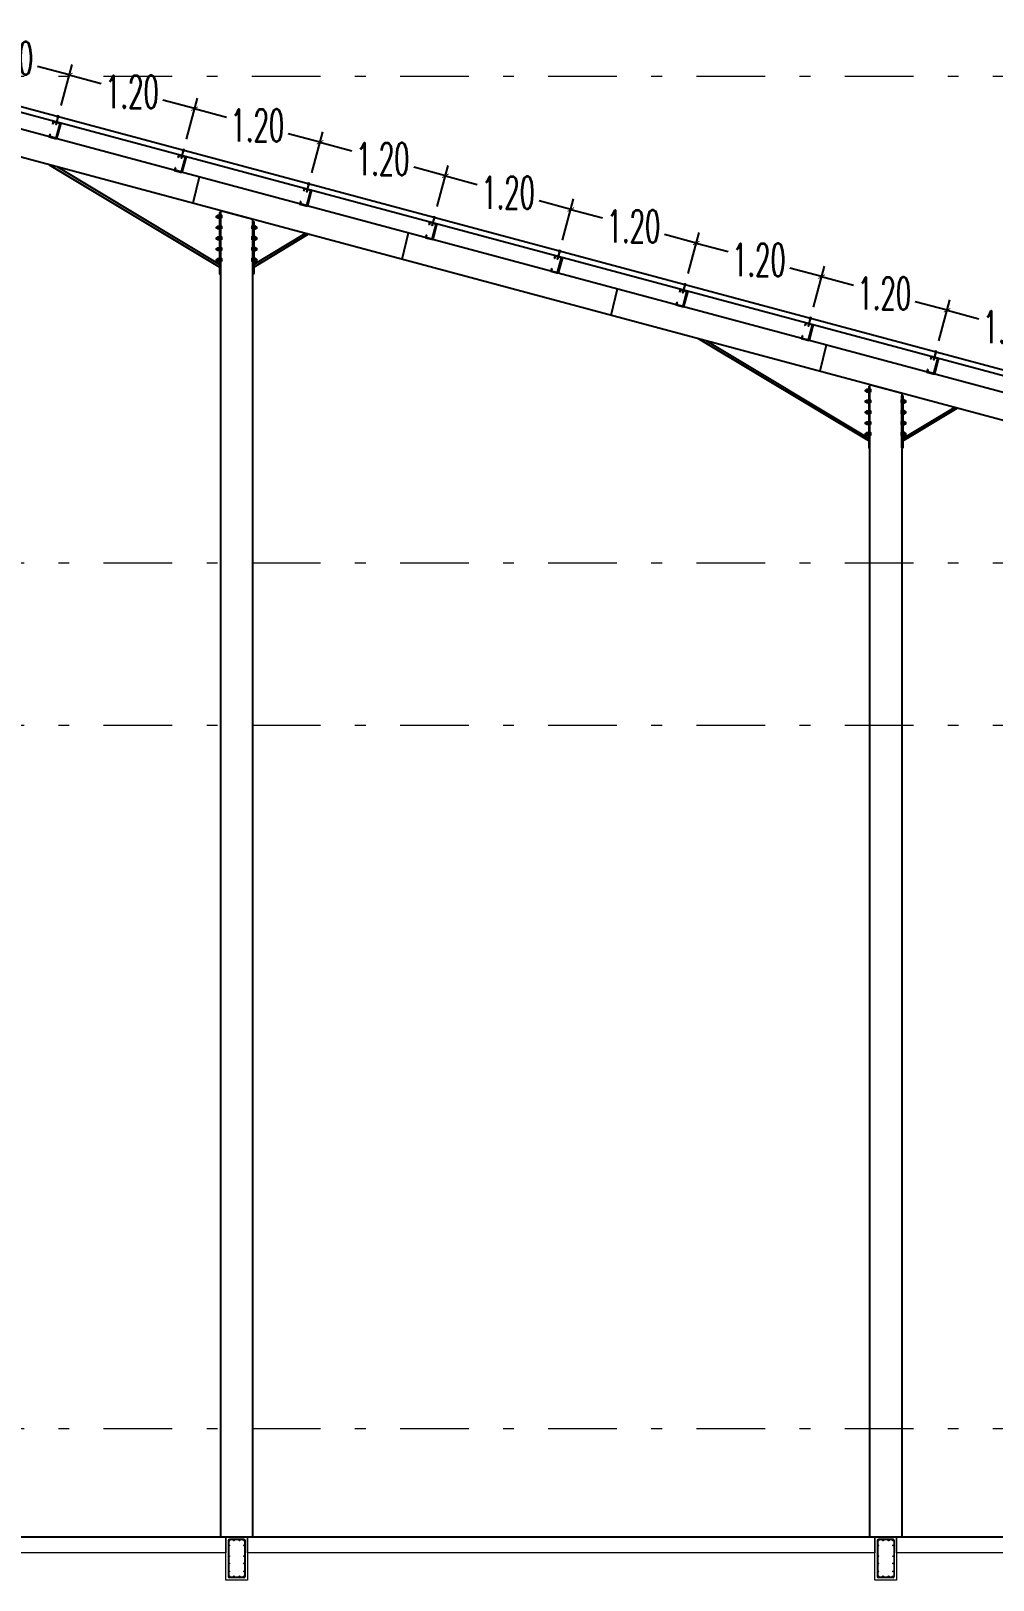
# Model space of a CAD drawing. Header units: millimetres. Extents: x 2175 to 3376, y 1504 to 1740.
# Drawn here: x 2909.33 to 2918.22, y 1529.49 to 1543.81 of the extents above; entities that cross this region are included whole.
import ezdxf

# ---------------------------------------------------------------- set-up
doc = ezdxf.new("R2010")
doc.units = ezdxf.units.MM
doc.linetypes.add('DASHDOT2', pattern=[12.7, 6.35, -3.175, 0, -3.175])
doc.linetypes.add('DASHED', pattern=[19.05, 12.7, -6.35])
doc.layers.add('Garis Dim', color=131, linetype='DASHED', lineweight=9)
doc.layers.add('TANGGA', color=223, linetype='Continuous', lineweight=9)
for name, color, linetype in [('GR', 7, 'Continuous'), ('KOP TEKS', 1, 'Continuous'), ('SUNGAI', 150, 'Continuous'), ('TEXT', 7, 'Continuous')]:
    doc.layers.add(name, color=color, linetype=linetype)
doc.styles.add('-DIM2', font='simplex.shx', dxfattribs={"width": 0.55})
doc.dimstyles.new('DIMENSI POTONGAN', dxfattribs={"dimtxt": 0.3, "dimasz": 0.05, "dimexe": 0.1, "dimexo": 0.1, "dimgap": 0.05, "dimtad": 0, "dimtih": 1, "dimtoh": 1, "dimrnd": 0.0025, "dimzin": 0, "dimdsep": 46, "dimtxsty": '-DIM2', "dimblk": 'ARCHTICK', "dimcen": 0.1, "dimclrd": 1, "dimclre": 1, "dimclrt": 2, "dimadec": 0, "dimazin": 0, "dimtfac": 1, "dimtofl": 0, "dimtmove": 0, "dimatfit": 3, "dimldrblk": 'ARCHTICK', "dimfxl": 0.18, "dimtolj": 1, "dimtzin": 0, "dimarcsym": 0})

# ---------------------------------------------------------------- blocks, each defined once
blk = doc.blocks.new('_ArchTick')
at = {"color": 0, "linetype": 'ByBlock', "const_width": 0.15}
blk.add_lwpolyline([(-0.5, -0.5), (0.5, 0.5)], dxfattribs=at)
blk = doc.blocks.new('*D734')
at = {"layer": 'Defpoints', "color": 0, "transparency": 16777216}
for p in [(2909.684, 1543.403), (2908.423, 1543.334), (2909.582, 1543.023)]:
    blk.add_point(p, dxfattribs=at)
at = {"layer": 'TANGGA', "color": 1, "lineweight": -2, "transparency": 16777216}
for p, q in [((2908.449, 1543.43), (2908.551, 1543.81)), ((2908.525, 1543.713), (2908.819, 1543.634)), ((2909.684, 1543.403), (2909.39, 1543.481)), ((2909.608, 1543.12), (2909.71, 1543.499))]:
    blk.add_line(p, q, dxfattribs=at)
at = {"layer": 'TANGGA', "color": 1, "lineweight": -2, "transparency": 16777216, "xscale": 0.05, "yscale": 0.05, "zscale": 0.05}
for p, rotation in [((2908.525, 1543.713), 164.9999999999756), ((2909.684, 1543.403), 344.9999999999756)]:
    blk.add_blockref('_ArchTick', p, dxfattribs=dict(at, rotation=rotation))
at = {"layer": 'TANGGA', "color": 2, "transparency": 16777216, "insert": (2909.105, 1543.558), "char_height": 0.3, "attachment_point": 5, "style": '-DIM2'}
blk.add_mtext('\\A1;1.20', dxfattribs=at)
blk = doc.blocks.new('*D735')
at = {"layer": 'Defpoints', "color": 0, "transparency": 16777216}
for p in [(2909.582, 1543.023), (2910.843, 1543.092), (2910.742, 1542.712)]:
    blk.add_point(p, dxfattribs=at)
at = {"layer": 'TANGGA', "color": 1, "lineweight": -2, "transparency": 16777216}
for p, q in [((2909.608, 1543.12), (2909.71, 1543.499)), ((2909.684, 1543.403), (2909.978, 1543.324)), ((2910.843, 1543.092), (2910.549, 1543.171)), ((2910.767, 1542.809), (2910.869, 1543.189))]:
    blk.add_line(p, q, dxfattribs=at)
at = {"layer": 'TANGGA', "color": 1, "lineweight": -2, "transparency": 16777216, "xscale": 0.05, "yscale": 0.05, "zscale": 0.05}
for p, rotation in [((2909.684, 1543.403), 164.9999999999965), ((2910.843, 1543.092), 344.9999999999965)]:
    blk.add_blockref('_ArchTick', p, dxfattribs=dict(at, rotation=rotation))
at = {"layer": 'TANGGA', "color": 2, "transparency": 16777216, "insert": (2910.264, 1543.247), "char_height": 0.3, "attachment_point": 5, "style": '-DIM2'}
blk.add_mtext('\\A1;1.20', dxfattribs=at)
blk = doc.blocks.new('*D736')
at = {"layer": 'Defpoints', "color": 0, "transparency": 16777216}
for p in [(2910.742, 1542.712), (2912.002, 1542.781), (2911.901, 1542.402)]:
    blk.add_point(p, dxfattribs=at)
at = {"layer": 'TANGGA', "color": 1, "lineweight": -2, "transparency": 16777216}
for p, q in [((2910.767, 1542.809), (2910.869, 1543.189)), ((2910.843, 1543.092), (2911.137, 1543.013)), ((2912.002, 1542.781), (2911.709, 1542.86)), ((2911.927, 1542.498), (2912.028, 1542.878))]:
    blk.add_line(p, q, dxfattribs=at)
at = {"layer": 'TANGGA', "color": 1, "lineweight": -2, "transparency": 16777216, "xscale": 0.05, "yscale": 0.05, "zscale": 0.05}
for p, rotation in [((2910.843, 1543.092), 164.9999999999965), ((2912.002, 1542.781), 344.9999999999965)]:
    blk.add_blockref('_ArchTick', p, dxfattribs=dict(at, rotation=rotation))
at = {"layer": 'TANGGA', "color": 2, "transparency": 16777216, "insert": (2911.423, 1542.937), "char_height": 0.3, "attachment_point": 5, "style": '-DIM2'}
blk.add_mtext('\\A1;1.20', dxfattribs=at)
blk = doc.blocks.new('*D737')
at = {"layer": 'Defpoints', "color": 0, "transparency": 16777216}
for p in [(2911.901, 1542.402), (2913.161, 1542.471), (2913.06, 1542.091)]:
    blk.add_point(p, dxfattribs=at)
at = {"layer": 'TANGGA', "color": 1, "lineweight": -2, "transparency": 16777216}
for p, q in [((2911.927, 1542.498), (2912.028, 1542.878)), ((2912.002, 1542.781), (2912.296, 1542.703)), ((2913.161, 1542.471), (2912.868, 1542.55)), ((2913.086, 1542.188), (2913.187, 1542.567))]:
    blk.add_line(p, q, dxfattribs=at)
at = {"layer": 'TANGGA', "color": 1, "lineweight": -2, "transparency": 16777216, "xscale": 0.05, "yscale": 0.05, "zscale": 0.05}
for p, rotation in [((2912.002, 1542.781), 164.9999999999756), ((2913.161, 1542.471), 344.9999999999756)]:
    blk.add_blockref('_ArchTick', p, dxfattribs=dict(at, rotation=rotation))
at = {"layer": 'TANGGA', "color": 2, "transparency": 16777216, "insert": (2912.582, 1542.626), "char_height": 0.3, "attachment_point": 5, "style": '-DIM2'}
blk.add_mtext('\\A1;1.20', dxfattribs=at)
blk = doc.blocks.new('*D738')
at = {"layer": 'Defpoints', "color": 0, "transparency": 16777216}
for p in [(2914.321, 1542.16), (2913.06, 1542.091), (2914.219, 1541.781)]:
    blk.add_point(p, dxfattribs=at)
at = {"layer": 'TANGGA', "color": 1, "lineweight": -2, "transparency": 16777216}
for p, q in [((2913.086, 1542.188), (2913.187, 1542.567)), ((2913.161, 1542.471), (2913.455, 1542.392)), ((2914.245, 1541.877), (2914.346, 1542.257)), ((2914.321, 1542.16), (2914.027, 1542.239))]:
    blk.add_line(p, q, dxfattribs=at)
at = {"layer": 'TANGGA', "color": 1, "lineweight": -2, "transparency": 16777216, "xscale": 0.05, "yscale": 0.05, "zscale": 0.05}
for p, rotation in [((2913.161, 1542.471), 164.9999999999965), ((2914.321, 1542.16), 344.9999999999965)]:
    blk.add_blockref('_ArchTick', p, dxfattribs=dict(at, rotation=rotation))
at = {"layer": 'TANGGA', "color": 2, "transparency": 16777216, "insert": (2913.741, 1542.316), "char_height": 0.3, "attachment_point": 5, "style": '-DIM2'}
blk.add_mtext('\\A1;1.20', dxfattribs=at)
blk = doc.blocks.new('*D739')
at = {"layer": 'Defpoints', "color": 0, "transparency": 16777216}
for p in [(2915.48, 1541.85), (2914.219, 1541.781), (2915.378, 1541.47)]:
    blk.add_point(p, dxfattribs=at)
at = {"layer": 'TANGGA', "color": 1, "lineweight": -2, "transparency": 16777216}
for p, q in [((2914.245, 1541.877), (2914.346, 1542.257)), ((2914.321, 1542.16), (2914.614, 1542.082)), ((2915.48, 1541.85), (2915.186, 1541.928)), ((2915.404, 1541.567), (2915.506, 1541.946))]:
    blk.add_line(p, q, dxfattribs=at)
at = {"layer": 'TANGGA', "color": 1, "lineweight": -2, "transparency": 16777216, "xscale": 0.05, "yscale": 0.05, "zscale": 0.05}
for p, rotation in [((2914.321, 1542.16), 164.9999999999965), ((2915.48, 1541.85), 344.9999999999965)]:
    blk.add_blockref('_ArchTick', p, dxfattribs=dict(at, rotation=rotation))
at = {"layer": 'TANGGA', "color": 2, "transparency": 16777216, "insert": (2914.9, 1542.005), "char_height": 0.3, "attachment_point": 5, "style": '-DIM2'}
blk.add_mtext('\\A1;1.20', dxfattribs=at)
blk = doc.blocks.new('*D740')
at = {"layer": 'Defpoints', "color": 0, "transparency": 16777216}
for p in [(2916.639, 1541.539), (2915.378, 1541.47), (2916.537, 1541.16)]:
    blk.add_point(p, dxfattribs=at)
at = {"layer": 'TANGGA', "color": 1, "lineweight": -2, "transparency": 16777216}
for p, q in [((2915.404, 1541.567), (2915.506, 1541.946)), ((2915.48, 1541.85), (2915.774, 1541.771)), ((2916.639, 1541.539), (2916.345, 1541.618)), ((2916.563, 1541.256), (2916.665, 1541.636))]:
    blk.add_line(p, q, dxfattribs=at)
at = {"layer": 'TANGGA', "color": 1, "lineweight": -2, "transparency": 16777216, "xscale": 0.05, "yscale": 0.05, "zscale": 0.05}
for p, rotation in [((2915.48, 1541.85), 164.9999999999965), ((2916.639, 1541.539), 344.9999999999965)]:
    blk.add_blockref('_ArchTick', p, dxfattribs=dict(at, rotation=rotation))
at = {"layer": 'TANGGA', "color": 2, "transparency": 16777216, "insert": (2916.059, 1541.694), "char_height": 0.3, "attachment_point": 5, "style": '-DIM2'}
blk.add_mtext('\\A1;1.20', dxfattribs=at)
blk = doc.blocks.new('*D741')
at = {"layer": 'Defpoints', "color": 0, "transparency": 16777216}
for p in [(2916.537, 1541.16), (2917.798, 1541.228), (2917.696, 1540.849)]:
    blk.add_point(p, dxfattribs=at)
at = {"layer": 'TANGGA', "color": 1, "lineweight": -2, "transparency": 16777216}
for p, q in [((2916.563, 1541.256), (2916.665, 1541.636)), ((2916.639, 1541.539), (2916.933, 1541.46)), ((2917.798, 1541.228), (2917.504, 1541.307)), ((2917.722, 1540.946), (2917.824, 1541.325))]:
    blk.add_line(p, q, dxfattribs=at)
at = {"layer": 'TANGGA', "color": 1, "lineweight": -2, "transparency": 16777216, "xscale": 0.05, "yscale": 0.05, "zscale": 0.05}
for p, rotation in [((2916.639, 1541.539), 164.9999999999756), ((2917.798, 1541.228), 344.9999999999756)]:
    blk.add_blockref('_ArchTick', p, dxfattribs=dict(at, rotation=rotation))
at = {"layer": 'TANGGA', "color": 2, "transparency": 16777216, "insert": (2917.218, 1541.384), "char_height": 0.3, "attachment_point": 5, "style": '-DIM2'}
blk.add_mtext('\\A1;1.20', dxfattribs=at)
blk = doc.blocks.new('*D742')
at = {"layer": 'Defpoints', "color": 0, "transparency": 16777216}
for p in [(2917.696, 1540.849), (2918.957, 1540.918), (2918.855, 1540.538)]:
    blk.add_point(p, dxfattribs=at)
at = {"layer": 'TANGGA', "color": 1, "lineweight": -2, "transparency": 16777216}
for p, q in [((2917.722, 1540.946), (2917.824, 1541.325)), ((2917.798, 1541.228), (2918.092, 1541.15)), ((2918.957, 1540.918), (2918.663, 1540.997)), ((2918.881, 1540.635), (2918.983, 1541.015))]:
    blk.add_line(p, q, dxfattribs=at)
at = {"layer": 'TANGGA', "color": 1, "lineweight": -2, "transparency": 16777216, "xscale": 0.05, "yscale": 0.05, "zscale": 0.05}
for p, rotation in [((2917.798, 1541.228), 164.9999999999965), ((2918.957, 1540.918), 344.9999999999965)]:
    blk.add_blockref('_ArchTick', p, dxfattribs=dict(at, rotation=rotation))
at = {"layer": 'TANGGA', "color": 2, "transparency": 16777216, "insert": (2918.377, 1541.073), "char_height": 0.3, "attachment_point": 5, "style": '-DIM2'}
blk.add_mtext('\\A1;1.20', dxfattribs=at)
blk = doc.blocks.new('soof bmi')
at = {"layer": 'Garis Dim', "color": 1, "linetype": 'ByBlock', "lineweight": 9}
for p, q in [((38143.978, 315.053), (38143.777, 315.053)), ((38143.76, 315.036), (38143.76, 314.534)), ((38143.768, 315.036), (38143.768, 314.534)), ((38143.978, 315.044), (38143.777, 315.044)), ((38143.987, 315.036), (38143.987, 314.534)), ((38143.996, 315.036), (38143.996, 314.534)), ((38143.978, 314.525), (38143.777, 314.525)), ((38143.978, 314.517), (38143.777, 314.517))]:
    blk.add_line(p, q, dxfattribs=at)
blk.add_lwpolyline([(38143.728, 315.085), (38144.028, 315.085), (38144.028, 314.485), (38143.728, 314.485)], close=True, dxfattribs=at)
for centre, radius in [((38143.777, 315.036), 0.00853), ((38143.774, 314.965), 0.0064), ((38143.838, 315.036), 0.00853), ((38143.917, 315.036), 0.00853), ((38143.978, 315.036), 0.00853), ((38143.981, 314.965), 0.0064), ((38143.774, 314.815), 0.0064), ((38143.774, 314.715), 0.0064), ((38143.981, 314.815), 0.0064), ((38143.981, 314.715), 0.0064), ((38143.774, 314.605), 0.0064), ((38143.777, 314.534), 0.00853), ((38143.838, 314.534), 0.00853), ((38143.917, 314.534), 0.00853), ((38143.978, 314.534), 0.00853), ((38143.981, 314.605), 0.0064)]:
    blk.add_circle(centre, radius, dxfattribs=at)
for centre, radius, start, end in [((38143.777, 315.036), 0.0171, 90, 180), ((38143.978, 315.036), 0.0171, 0, 90), ((38143.978, 315.036), 0.00853, 0, 90), ((38143.777, 314.534), 0.0171, 180, 270), ((38143.978, 314.534), 0.00853, 270, 0), ((38143.978, 314.534), 0.0171, 270, 0)]:
    blk.add_arc(centre, radius, start, end, dxfattribs=at)

msp = doc.modelspace()

# ---------------------------------------------------------------- linework, layer by layer
for p, q in [((2909.537, 1542.976), (2909.53, 1542.951)), ((2909.539, 1542.971), (2909.533, 1542.95)), ((2909.596, 1542.956), (2909.539, 1542.971)), ((2909.505, 1542.855), (2909.498, 1542.831)), ((2909.508, 1542.854), (2909.502, 1542.833)), ((2909.559, 1542.818), (2909.502, 1542.833)), ((2909.508, 1542.854), (2909.505, 1542.855)), ((2909.533, 1542.95), (2909.53, 1542.951)), ((2909.596, 1542.956), (2909.559, 1542.818)), ((2909.6, 1542.959), (2909.561, 1542.814)), ((2909.606, 1542.958), (2909.567, 1542.813)), ((2909.603, 1542.948), (2909.567, 1542.813)), ((2909.603, 1542.948), (2909.567, 1542.813)), ((2909.603, 1542.948), (2909.567, 1542.813)), ((2909.606, 1542.958), (2909.576, 1542.848)), ((2909.606, 1542.958), (2909.576, 1542.848)), ((2909.606, 1542.958), (2909.576, 1542.848)), ((2909.606, 1542.958), (2909.576, 1542.848)), ((2909.603, 1542.947), (2909.597, 1542.949)), ((2910.664, 1542.544), (2910.657, 1542.521)), ((2910.667, 1542.544), (2910.661, 1542.522)), ((2910.667, 1542.544), (2910.664, 1542.544)), ((2910.696, 1542.665), (2910.689, 1542.64)), ((2910.692, 1542.639), (2910.689, 1542.64)), ((2910.698, 1542.66), (2910.692, 1542.639)), ((2910.755, 1542.645), (2910.698, 1542.66)), ((2910.755, 1542.645), (2910.718, 1542.507)), ((2910.759, 1542.649), (2910.72, 1542.504)), ((2910.765, 1542.647), (2910.726, 1542.502)), ((2910.762, 1542.638), (2910.726, 1542.502)), ((2910.762, 1542.638), (2910.726, 1542.502)), ((2910.762, 1542.638), (2910.726, 1542.502)), ((2910.765, 1542.647), (2910.735, 1542.537)), ((2910.765, 1542.647), (2910.735, 1542.537)), ((2910.765, 1542.647), (2910.735, 1542.537)), ((2910.765, 1542.647), (2910.735, 1542.537)), ((2910.762, 1542.636), (2910.756, 1542.638)), ((2910.718, 1542.507), (2910.661, 1542.522)), ((2910.886, 1542.459), (2910.826, 1542.217)), ((2911.855, 1542.354), (2911.848, 1542.329)), ((2911.851, 1542.329), (2911.848, 1542.329)), ((2911.857, 1542.35), (2911.851, 1542.329)), ((2911.914, 1542.335), (2911.857, 1542.35)), ((2911.914, 1542.335), (2911.877, 1542.197)), ((2911.918, 1542.338), (2911.879, 1542.193)), ((2911.924, 1542.337), (2911.885, 1542.192)), ((2911.921, 1542.327), (2911.885, 1542.192)), ((2911.921, 1542.327), (2911.885, 1542.192)), ((2911.921, 1542.327), (2911.885, 1542.192)), ((2911.924, 1542.337), (2911.894, 1542.227)), ((2911.924, 1542.337), (2911.894, 1542.227)), ((2911.924, 1542.337), (2911.894, 1542.227)), ((2911.924, 1542.337), (2911.894, 1542.227)), ((2911.921, 1542.326), (2911.915, 1542.327)), ((2911.823, 1542.234), (2911.817, 1542.21)), ((2911.826, 1542.233), (2911.82, 1542.212)), ((2911.877, 1542.197), (2911.82, 1542.212)), ((2911.826, 1542.233), (2911.823, 1542.234)), ((2913.014, 1542.044), (2913.008, 1542.019)), ((2913.01, 1542.018), (2913.008, 1542.019)), ((2913.016, 1542.039), (2913.01, 1542.018)), ((2913.073, 1542.024), (2913.016, 1542.039)), ((2913.073, 1542.024), (2913.036, 1541.886)), ((2913.077, 1542.028), (2913.038, 1541.883)), ((2913.083, 1542.026), (2913.044, 1541.881)), ((2913.08, 1542.016), (2913.044, 1541.881)), ((2913.08, 1542.016), (2913.044, 1541.881)), ((2913.08, 1542.016), (2913.044, 1541.881)), ((2913.083, 1542.026), (2913.054, 1541.916)), ((2913.083, 1542.026), (2913.054, 1541.916)), ((2913.083, 1542.026), (2913.054, 1541.916)), ((2913.083, 1542.026), (2913.054, 1541.916)), ((2913.08, 1542.015), (2913.074, 1542.017)), ((2912.818, 1541.942), (2912.757, 1541.699)), ((2912.982, 1541.923), (2912.976, 1541.899)), ((2912.985, 1541.922), (2912.979, 1541.901)), ((2913.036, 1541.886), (2912.979, 1541.901)), ((2912.985, 1541.922), (2912.982, 1541.923)), ((2914.173, 1541.733), (2914.167, 1541.708)), ((2914.17, 1541.707), (2914.167, 1541.708)), ((2914.175, 1541.729), (2914.17, 1541.707)), ((2914.232, 1541.714), (2914.175, 1541.729)), ((2914.232, 1541.714), (2914.195, 1541.576)), ((2914.236, 1541.717), (2914.198, 1541.572)), ((2914.242, 1541.715), (2914.203, 1541.571)), ((2914.239, 1541.706), (2914.203, 1541.57)), ((2914.239, 1541.706), (2914.203, 1541.57)), ((2914.239, 1541.706), (2914.203, 1541.57)), ((2914.242, 1541.715), (2914.213, 1541.605)), ((2914.242, 1541.715), (2914.213, 1541.605)), ((2914.242, 1541.715), (2914.213, 1541.605)), ((2914.242, 1541.715), (2914.213, 1541.605)), ((2914.239, 1541.705), (2914.233, 1541.706)), ((2914.141, 1541.613), (2914.135, 1541.589)), ((2914.144, 1541.612), (2914.138, 1541.591)), ((2914.195, 1541.576), (2914.138, 1541.591)), ((2914.144, 1541.612), (2914.141, 1541.613)), ((2914.75, 1541.424), (2914.689, 1541.181)), ((2915.332, 1541.423), (2915.326, 1541.398)), ((2915.329, 1541.397), (2915.326, 1541.398)), ((2915.334, 1541.418), (2915.329, 1541.397)), ((2915.391, 1541.403), (2915.334, 1541.418)), ((2915.391, 1541.403), (2915.355, 1541.265)), ((2915.395, 1541.406), (2915.357, 1541.261)), ((2915.401, 1541.405), (2915.362, 1541.26)), ((2915.399, 1541.395), (2915.362, 1541.26)), ((2915.399, 1541.395), (2915.362, 1541.26)), ((2915.399, 1541.395), (2915.362, 1541.26)), ((2915.401, 1541.405), (2915.372, 1541.295)), ((2915.401, 1541.405), (2915.372, 1541.295)), ((2915.401, 1541.405), (2915.372, 1541.295)), ((2915.401, 1541.405), (2915.372, 1541.295)), ((2915.398, 1541.394), (2915.393, 1541.396)), ((2915.3, 1541.302), (2915.294, 1541.278)), ((2915.303, 1541.301), (2915.297, 1541.28)), ((2915.355, 1541.265), (2915.297, 1541.28)), ((2915.303, 1541.301), (2915.3, 1541.302)), ((2916.492, 1541.112), (2916.485, 1541.087)), ((2916.493, 1541.108), (2916.488, 1541.086)), ((2916.551, 1541.093), (2916.493, 1541.108)), ((2916.459, 1540.992), (2916.453, 1540.968)), ((2916.462, 1540.991), (2916.457, 1540.969)), ((2916.514, 1540.955), (2916.457, 1540.969)), ((2916.462, 1540.991), (2916.459, 1540.992)), ((2916.488, 1541.086), (2916.485, 1541.087)), ((2916.551, 1541.093), (2916.514, 1540.955)), ((2916.554, 1541.096), (2916.516, 1540.951)), ((2916.56, 1541.094), (2916.522, 1540.949)), ((2916.558, 1541.085), (2916.522, 1540.949)), ((2916.558, 1541.085), (2916.522, 1540.949)), ((2916.558, 1541.085), (2916.522, 1540.949)), ((2916.56, 1541.094), (2916.531, 1540.984)), ((2916.56, 1541.094), (2916.531, 1540.984)), ((2916.56, 1541.094), (2916.531, 1540.984)), ((2916.56, 1541.094), (2916.531, 1540.984)), ((2916.557, 1541.083), (2916.552, 1541.085)), ((2916.682, 1540.906), (2916.621, 1540.664)), ((2917.618, 1540.681), (2917.612, 1540.657)), ((2917.621, 1540.68), (2917.616, 1540.659)), ((2917.621, 1540.68), (2917.618, 1540.681)), ((2917.651, 1540.801), (2917.644, 1540.776)), ((2917.647, 1540.776), (2917.644, 1540.776)), ((2917.653, 1540.797), (2917.647, 1540.776)), ((2917.71, 1540.782), (2917.653, 1540.797)), ((2917.71, 1540.782), (2917.673, 1540.644)), ((2917.714, 1540.785), (2917.675, 1540.64)), ((2917.719, 1540.784), (2917.681, 1540.639)), ((2917.717, 1540.774), (2917.681, 1540.639)), ((2917.717, 1540.774), (2917.681, 1540.639)), ((2917.717, 1540.774), (2917.681, 1540.639)), ((2917.719, 1540.784), (2917.69, 1540.674)), ((2917.719, 1540.784), (2917.69, 1540.674)), ((2917.719, 1540.784), (2917.69, 1540.674)), ((2917.719, 1540.784), (2917.69, 1540.674)), ((2917.717, 1540.773), (2917.711, 1540.774)), ((2917.673, 1540.644), (2917.616, 1540.659))]:
    msp.add_line(p, q)
for points in [[(2909.582, 1543.016), (2909.579, 1543.016), (2909.562, 1542.951), (2909.565, 1542.95)], [(2909.591, 1543.017), (2909.571, 1543.022), (2909.57, 1543.019), (2909.59, 1543.013)], [(2909.587, 1543.022), (2909.577, 1543.024), (2909.576, 1543.021), (2909.587, 1543.018)], [(2910.741, 1542.705), (2910.738, 1542.706), (2910.721, 1542.64), (2910.724, 1542.639)], [(2910.75, 1542.706), (2910.73, 1542.711), (2910.729, 1542.708), (2910.749, 1542.703)], [(2910.747, 1542.711), (2910.737, 1542.714), (2910.736, 1542.71), (2910.746, 1542.707)], [(2911.9, 1542.394), (2911.897, 1542.395), (2911.88, 1542.329), (2911.883, 1542.329)], [(2911.909, 1542.396), (2911.889, 1542.401), (2911.888, 1542.397), (2911.908, 1542.392)], [(2911.906, 1542.401), (2911.896, 1542.403), (2911.895, 1542.399), (2911.905, 1542.397)], [(2913.059, 1542.084), (2913.056, 1542.085), (2913.039, 1542.019), (2913.042, 1542.018)], [(2913.068, 1542.085), (2913.048, 1542.09), (2913.047, 1542.087), (2913.067, 1542.082)], [(2913.065, 1542.09), (2913.055, 1542.093), (2913.054, 1542.089), (2913.064, 1542.086)], [(2914.218, 1541.773), (2914.215, 1541.774), (2914.198, 1541.708), (2914.202, 1541.707)], [(2914.227, 1541.775), (2914.207, 1541.78), (2914.206, 1541.776), (2914.227, 1541.771)], [(2914.224, 1541.779), (2914.214, 1541.782), (2914.213, 1541.778), (2914.223, 1541.776)], [(2915.377, 1541.463), (2915.374, 1541.463), (2915.357, 1541.398), (2915.361, 1541.397)], [(2915.387, 1541.464), (2915.366, 1541.469), (2915.365, 1541.466), (2915.386, 1541.461)], [(2915.383, 1541.469), (2915.373, 1541.471), (2915.372, 1541.468), (2915.382, 1541.465)], [(2916.537, 1541.152), (2916.533, 1541.153), (2916.517, 1541.087), (2916.52, 1541.086)], [(2916.546, 1541.153), (2916.525, 1541.159), (2916.525, 1541.155), (2916.545, 1541.15)], [(2916.542, 1541.158), (2916.532, 1541.161), (2916.531, 1541.157), (2916.541, 1541.155)], [(2917.696, 1540.841), (2917.692, 1540.842), (2917.676, 1540.777), (2917.679, 1540.776)], [(2917.705, 1540.843), (2917.685, 1540.848), (2917.684, 1540.845), (2917.704, 1540.839)], [(2917.701, 1540.848), (2917.691, 1540.85), (2917.69, 1540.847), (2917.7, 1540.844)]]:
    msp.add_lwpolyline(points, close=True)
for points in [[(2909.565, 1542.95), (2909.562, 1542.944), (2909.562, 1542.951)], [(2910.724, 1542.639), (2910.721, 1542.634), (2910.721, 1542.64)], [(2911.883, 1542.329), (2911.88, 1542.323), (2911.88, 1542.329)], [(2913.042, 1542.018), (2913.039, 1542.012), (2913.039, 1542.019)], [(2914.202, 1541.707), (2914.198, 1541.702), (2914.198, 1541.708)], [(2915.361, 1541.397), (2915.357, 1541.391), (2915.357, 1541.398)], [(2916.52, 1541.086), (2916.516, 1541.081), (2916.517, 1541.087)], [(2917.679, 1540.776), (2917.676, 1540.77), (2917.676, 1540.777)]]:
    msp.add_lwpolyline(points)
at = {"layer": 'Garis Dim', "linetype": 'DASHDOT2', "ltscale": 0.1}
for p, q in [((2881.232, 1543.393), (2933.732, 1543.393)), ((2881.232, 1538.893), (2933.732, 1538.893)), ((2881.232, 1537.393), (2933.732, 1537.393)), ((2881.232, 1530.893), (2933.732, 1530.893))]:
    msp.add_line(p, q, dxfattribs=at)
at = {"layer": 'GR'}
for p, q in [((2924.348, 1539.059), (2908.232, 1543.378)), ((2924.335, 1539.011), (2908.232, 1543.326)), ((2924.296, 1538.866), (2908.232, 1543.171)), ((2924.232, 1538.625), (2908.232, 1542.912)), ((2881.232, 1529.893), (2933.732, 1529.893))]:
    msp.add_line(p, q, dxfattribs=at)
at = {"layer": 'GR', "color": 0, "lineweight": 0}
for points in [[(2905.332, 1529.893), (2911.132, 1529.893), (2911.132, 1529.743), (2905.332, 1529.743)], [(2911.332, 1529.893), (2917.132, 1529.893), (2917.132, 1529.743), (2911.332, 1529.743)], [(2917.332, 1529.893), (2922.932, 1529.893), (2922.932, 1529.743), (2917.332, 1529.743)]]:
    msp.add_lwpolyline(points, close=True, dxfattribs=at)
at = {"layer": 'KOP TEKS', "color": 0}
for points in [[(2911.065, 1542.08), (2911.057, 1542.08), (2911.057, 1542.106), (2911.065, 1542.106)], [(2911.09, 1542.08), (2911.082, 1542.08), (2911.082, 1542.106), (2911.09, 1542.106)], [(2911.09, 1542.087), (2911.044, 1542.087), (2911.044, 1542.098), (2911.09, 1542.098)], [(2911.09, 1541.987), (2911.044, 1541.987), (2911.044, 1541.998), (2911.09, 1541.998)], [(2911.065, 1541.98), (2911.057, 1541.98), (2911.057, 1542.006), (2911.065, 1542.006)], [(2911.09, 1541.98), (2911.082, 1541.98), (2911.082, 1542.006), (2911.09, 1542.006)], [(2911.373, 1541.98), (2911.381, 1541.98), (2911.381, 1542.006), (2911.373, 1542.006)], [(2911.373, 1541.987), (2911.418, 1541.987), (2911.418, 1541.998), (2911.373, 1541.998)], [(2911.398, 1541.98), (2911.406, 1541.98), (2911.406, 1542.006), (2911.398, 1542.006)], [(2911.09, 1541.887), (2911.044, 1541.887), (2911.044, 1541.898), (2911.09, 1541.898)], [(2911.065, 1541.88), (2911.057, 1541.88), (2911.057, 1541.906), (2911.065, 1541.906)], [(2911.09, 1541.88), (2911.082, 1541.88), (2911.082, 1541.906), (2911.09, 1541.906)], [(2911.373, 1541.88), (2911.381, 1541.88), (2911.381, 1541.906), (2911.373, 1541.906)], [(2911.373, 1541.887), (2911.418, 1541.887), (2911.418, 1541.898), (2911.373, 1541.898)], [(2911.398, 1541.88), (2911.406, 1541.88), (2911.406, 1541.906), (2911.398, 1541.906)], [(2911.09, 1541.787), (2911.044, 1541.787), (2911.044, 1541.798), (2911.09, 1541.798)], [(2911.09, 1541.687), (2911.044, 1541.687), (2911.044, 1541.698), (2911.09, 1541.698)], [(2911.065, 1541.78), (2911.057, 1541.78), (2911.057, 1541.806), (2911.065, 1541.806)], [(2911.065, 1541.68), (2911.057, 1541.68), (2911.057, 1541.706), (2911.065, 1541.706)], [(2911.09, 1541.78), (2911.082, 1541.78), (2911.082, 1541.806), (2911.09, 1541.806)], [(2911.09, 1541.68), (2911.082, 1541.68), (2911.082, 1541.706), (2911.09, 1541.706)], [(2911.373, 1541.78), (2911.381, 1541.78), (2911.381, 1541.806), (2911.373, 1541.806)], [(2911.373, 1541.787), (2911.418, 1541.787), (2911.418, 1541.798), (2911.373, 1541.798)], [(2911.373, 1541.68), (2911.381, 1541.68), (2911.381, 1541.706), (2911.373, 1541.706)], [(2911.373, 1541.687), (2911.418, 1541.687), (2911.418, 1541.698), (2911.373, 1541.698)], [(2911.398, 1541.78), (2911.406, 1541.78), (2911.406, 1541.806), (2911.398, 1541.806)], [(2911.398, 1541.68), (2911.406, 1541.68), (2911.406, 1541.706), (2911.398, 1541.706)], [(2917.09, 1540.48), (2917.044, 1540.48), (2917.044, 1540.49), (2917.09, 1540.49)], [(2917.09, 1540.38), (2917.044, 1540.38), (2917.044, 1540.39), (2917.09, 1540.39)], [(2917.065, 1540.472), (2917.057, 1540.472), (2917.057, 1540.498), (2917.065, 1540.498)], [(2917.065, 1540.372), (2917.057, 1540.372), (2917.057, 1540.398), (2917.065, 1540.398)], [(2917.09, 1540.472), (2917.082, 1540.472), (2917.082, 1540.498), (2917.09, 1540.498)], [(2917.09, 1540.372), (2917.082, 1540.372), (2917.082, 1540.398), (2917.09, 1540.398)], [(2917.373, 1540.372), (2917.381, 1540.372), (2917.381, 1540.398), (2917.373, 1540.398)], [(2917.373, 1540.38), (2917.418, 1540.38), (2917.418, 1540.39), (2917.373, 1540.39)], [(2917.398, 1540.372), (2917.406, 1540.372), (2917.406, 1540.398), (2917.398, 1540.398)], [(2917.09, 1540.28), (2917.044, 1540.28), (2917.044, 1540.29), (2917.09, 1540.29)], [(2917.065, 1540.272), (2917.057, 1540.272), (2917.057, 1540.298), (2917.065, 1540.298)], [(2917.09, 1540.272), (2917.082, 1540.272), (2917.082, 1540.298), (2917.09, 1540.298)], [(2917.373, 1540.272), (2917.381, 1540.272), (2917.381, 1540.298), (2917.373, 1540.298)], [(2917.373, 1540.28), (2917.418, 1540.28), (2917.418, 1540.29), (2917.373, 1540.29)], [(2917.398, 1540.272), (2917.406, 1540.272), (2917.406, 1540.298), (2917.398, 1540.298)], [(2917.09, 1540.18), (2917.044, 1540.18), (2917.044, 1540.19), (2917.09, 1540.19)], [(2917.065, 1540.172), (2917.057, 1540.172), (2917.057, 1540.198), (2917.065, 1540.198)], [(2917.09, 1540.172), (2917.082, 1540.172), (2917.082, 1540.198), (2917.09, 1540.198)], [(2917.373, 1540.172), (2917.381, 1540.172), (2917.381, 1540.198), (2917.373, 1540.198)], [(2917.373, 1540.18), (2917.418, 1540.18), (2917.418, 1540.19), (2917.373, 1540.19)], [(2917.398, 1540.172), (2917.406, 1540.172), (2917.406, 1540.198), (2917.398, 1540.198)], [(2917.09, 1540.08), (2917.044, 1540.08), (2917.044, 1540.09), (2917.09, 1540.09)], [(2917.065, 1540.072), (2917.057, 1540.072), (2917.057, 1540.098), (2917.065, 1540.098)], [(2917.09, 1540.072), (2917.082, 1540.072), (2917.082, 1540.098), (2917.09, 1540.098)], [(2917.373, 1540.072), (2917.381, 1540.072), (2917.381, 1540.098), (2917.373, 1540.098)], [(2917.373, 1540.08), (2917.418, 1540.08), (2917.418, 1540.09), (2917.373, 1540.09)], [(2917.398, 1540.072), (2917.406, 1540.072), (2917.406, 1540.098), (2917.398, 1540.098)]]:
    msp.add_lwpolyline(points, close=True, dxfattribs=at)
for p in [(2911.065, 1542.087), (2911.065, 1541.987), (2911.398, 1541.987), (2911.065, 1541.887), (2911.398, 1541.887), (2911.065, 1541.787), (2911.065, 1541.687), (2911.398, 1541.787), (2911.398, 1541.687), (2917.065, 1540.48), (2917.065, 1540.38), (2917.065, 1540.28), (2917.398, 1540.38), (2917.398, 1540.28), (2917.065, 1540.18), (2917.398, 1540.18), (2917.065, 1540.08), (2917.398, 1540.08)]:
    msp.add_point(p, dxfattribs=at)
at = {"layer": 'SUNGAI'}
for p, q in [((2911.074, 1541.628), (2909.502, 1542.571)), ((2911.074, 1541.652), (2909.572, 1542.553)), ((2911.389, 1541.652), (2911.866, 1541.938)), ((2911.389, 1541.628), (2911.893, 1541.931)), ((2917.074, 1540.021), (2915.502, 1540.964)), ((2917.074, 1540.044), (2915.572, 1540.945)), ((2917.389, 1540.044), (2917.866, 1540.33)), ((2917.389, 1540.021), (2917.893, 1540.323))]:
    msp.add_line(p, q, dxfattribs=at)
for points in [[(2911.082, 1542.128), (2911.074, 1542.128), (2911.074, 1541.566), (2911.082, 1541.566)], [(2911.382, 1542.068), (2911.082, 1542.148), (2911.082, 1529.893), (2911.382, 1529.893)], [(2911.381, 1542.046), (2911.389, 1542.046), (2911.389, 1541.566), (2911.381, 1541.566)], [(2917.382, 1540.46), (2917.082, 1540.54), (2917.082, 1529.893), (2917.382, 1529.893)], [(2917.082, 1540.52), (2917.074, 1540.52), (2917.074, 1539.958), (2917.082, 1539.958)], [(2917.381, 1540.438), (2917.389, 1540.438), (2917.389, 1539.958), (2917.381, 1539.958)]]:
    msp.add_lwpolyline(points, close=True, dxfattribs=at)
at = {"layer": 'TEXT'}
for p, q in [((2909.537, 1542.976), (2909.606, 1542.958)), ((2909.498, 1542.831), (2909.567, 1542.813)), ((2910.696, 1542.665), (2910.765, 1542.647)), ((2910.657, 1542.521), (2910.726, 1542.502)), ((2911.855, 1542.354), (2911.924, 1542.337)), ((2911.817, 1542.21), (2911.885, 1542.192)), ((2913.014, 1542.044), (2913.083, 1542.026)), ((2912.976, 1541.899), (2913.044, 1541.881)), ((2914.173, 1541.733), (2914.242, 1541.715)), ((2914.135, 1541.589), (2914.203, 1541.57)), ((2915.332, 1541.423), (2915.401, 1541.405)), ((2915.294, 1541.278), (2915.362, 1541.26)), ((2916.492, 1541.112), (2916.56, 1541.094)), ((2916.453, 1540.968), (2916.522, 1540.949)), ((2917.651, 1540.801), (2917.719, 1540.784)), ((2917.612, 1540.657), (2917.681, 1540.639))]:
    msp.add_line(p, q, dxfattribs=at)

# ---------------------------------------------------------------- block references
at = {"layer": 'GR', "linetype": 'Continuous', "xscale": 0.6666666666666161, "yscale": 0.6666666666666161, "zscale": 0.6666666666666161}
for p in [(-22518.02, 1319.836), (-22512.02, 1319.836)]:
    msp.add_blockref('soof bmi', p, dxfattribs=at)

# ---------------------------------------------------------------- dimensions: what is measured, and where the dimension line sits
at = {"layer": 'TANGGA'}
for p1, p2, picture, middle in [((2908.423, 1543.334), (2909.582, 1543.023), '*D734', (2909.105, 1543.558)), ((2909.582, 1543.023), (2910.742, 1542.712), '*D735', (2910.264, 1543.247)), ((2910.742, 1542.712), (2911.901, 1542.402), '*D736', (2911.423, 1542.937)), ((2911.901, 1542.402), (2913.06, 1542.091), '*D737', (2912.582, 1542.626)), ((2913.06, 1542.091), (2914.219, 1541.781), '*D738', (2913.741, 1542.316)), ((2914.219, 1541.781), (2915.378, 1541.47), '*D739', (2914.9, 1542.005)), ((2915.378, 1541.47), (2916.537, 1541.16), '*D740', (2916.059, 1541.694)), ((2916.537, 1541.16), (2917.696, 1540.849), '*D741', (2917.218, 1541.384)), ((2917.696, 1540.849), (2918.855, 1540.538), '*D742', (2918.377, 1541.073))]:
    dim = msp.add_aligned_dim(p1=p1, p2=p2, distance=0.393, dimstyle='DIMENSI POTONGAN', dxfattribs=at)
    dim.commit()
    dim.dimension.update_dxf_attribs({"geometry": picture, "text_midpoint": middle})

doc.saveas('drawing.dxf')
